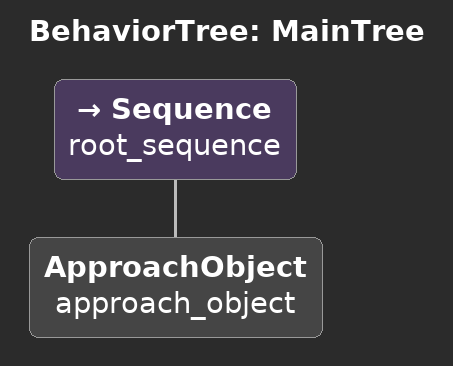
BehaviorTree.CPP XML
<root main_tree_to_execute = "MainTree" >
     <BehaviorTree ID="MainTree">
        <Sequence name="root_sequence">
            <ApproachObject name="approach_object"/>
        </Sequence>
     </BehaviorTree>
 </root>
